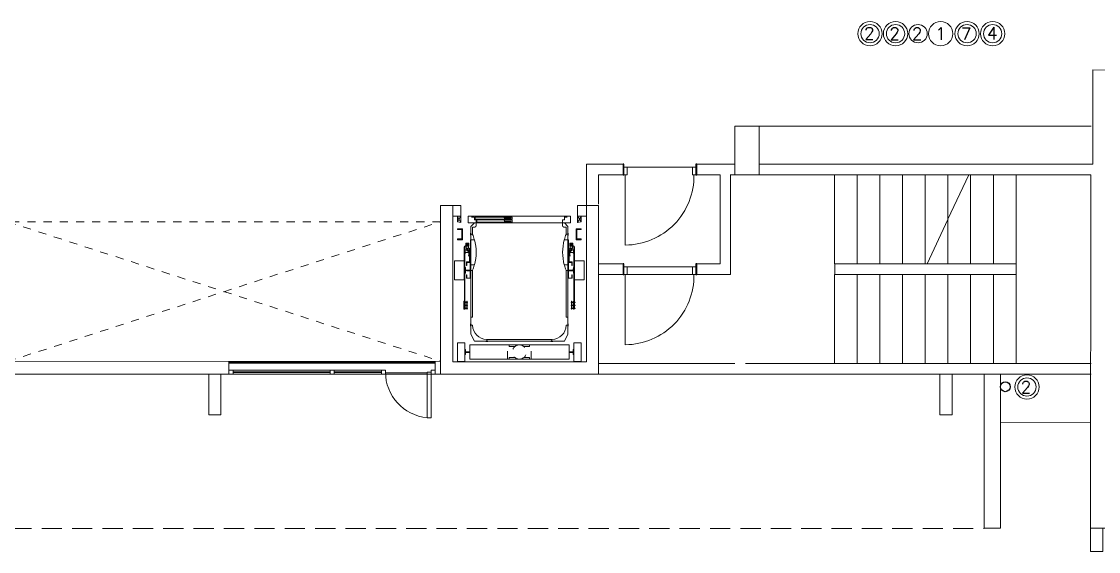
# Model space of a CAD drawing. Header units: millimetres. Extents: x 539 to 842, y -453 to -96.
# Drawn here: x 806.79 to 820.08, y -323.68 to -317.15 of the extents above; entities that cross this region are included whole.
import ezdxf
from ezdxf.enums import TextEntityAlignment as Align

# ---------------------------------------------------------------- set-up
doc = ezdxf.new("R2010")
doc.units = ezdxf.units.MM
doc.header["$LTSCALE"] = 0.1
for name, pattern in [('ACAD_ISO02W100', [15, 12, -3]), ('Basculante', [0.003969, 0.002381, -0.001587]), ('CENTER', [2.25, 1, -0.1, 0.05, -0.1, 1]), ('CONTINUA', [0]), ('DASHED', [0.7, 0.5, -0.2]), ('HIDDEN', [0.375, 0.25, -0.125]), ('HIDDEN2', [0.1875, 0.125, -0.0625])]:
    doc.linetypes.add(name, pattern=pattern)
doc.layers.get('0').update_dxf_attribs({"lineweight": 5})
for name, color, linetype, lineweight in [('00-Agua Caliente', 1, 'Continuous', 20), ('00-Agua Fria', 5, 'ACAD_ISO02W100', 20), ('00-Texto AC', 7, 'Continuous', 18), ('00-Texto AF', 7, 'Continuous', 18), ('A-DETL-GENF', 7, 'Continuous', 5), ('A-DOOR', 7, 'Continuous', 5), ('A-GLAZ-CURT', 7, 'Continuous', 5), ('A-GLAZ-CWMG', 7, 'Continuous', 5), ('S-COLS', 7, 'Continuous', 5)]:
    doc.layers.add(name, color=color, linetype=linetype, lineweight=lineweight)
for name, color, linetype in [('00-Pluvial', 40, 'Continuous'), ('00-Ventilacion', 3, 'Continuous'), ('Textos', 7, 'Continuous')]:
    doc.layers.add(name, color=color, linetype=linetype)
doc.layers.add('00-Primario', color=7, linetype='Continuous', true_color=0xff2400)
doc.styles.add('Romans', font='romans.shx')

# ---------------------------------------------------------------- blocks, each defined once
blk = doc.blocks.new('T8 - T1-2752867-1-TORRE-ARQ-PB')
at = {"layer": 'S-COLS', "color": 8}
for p, q in [((21.677, 57.629), (21.642, 57.484)), ((23.698, 57.137), (21.677, 57.629)), ((21.642, 57.484), (23.517, 57.027)), ((23.236, 55.242), (23.698, 57.137)), ((23.517, 57.027), (23.126, 55.424)), ((21.251, 55.881), (21.216, 55.735)), ((23.126, 55.424), (21.251, 55.881)), ((21.216, 55.735), (23.236, 55.242))]:
    blk.add_line(p, q, dxfattribs=at)
blk = doc.blocks.new('Puerta Vidrio Simple - Puerta Vidrio Simple-1925541-07 3er Piso')
at = {"layer": 'A-DOOR', "color": 8}
for p, q in [((0.231, 0), (0.281, 0)), ((0.231, -0.563), (0.231, 0)), ((0.231, 0), (0.281, 0)), ((0.231, -0.563), (0.231, 0)), ((0.281, 0), (0.281, -0.563)), ((0.281, -0.563), (0.231, -0.563)), ((0.281, -0.563), (0.231, -0.563))]:
    blk.add_line(p, q, dxfattribs=at)
blk.add_arc((0.281, 0), 0.563, 180, 264.884, dxfattribs=at)
blk = doc.blocks.new('Montante rectangular - 50x50-1925539-07 3er Piso')
at = {"layer": 'A-GLAZ-CWMG', "color": 8}
for p, q in [((0, 0.025), (-0.05, 0.025)), ((-0.05, 0.025), (-0.05, 0)), ((0, -0.025), (0, 0.025)), ((-0.05, -0.025), (0, -0.025))]:
    blk.add_line(p, q, dxfattribs=at)
blk = doc.blocks.new('Montante rectangular - 50x50-1913232-07 3er Piso')
at = {"layer": 'A-GLAZ-CWMG', "color": 8}
for p, q in [((-0.05, 0.025), (0, 0.025)), ((-0.05, -0.025), (-0.05, 0.025)), ((0, 0.025), (0, -0.025)), ((0, -0.025), (-0.05, -0.025))]:
    blk.add_line(p, q, dxfattribs=at)
blk = doc.blocks.new('Panel de sistema - Acristalado-1925529-07 3er Piso')
at = {"layer": 'A-GLAZ-CURT', "color": 8}
for p, q in [((0.599, 0.005), (-0.599, 0.005)), ((-0.599, 0.005), (-0.599, -0.005)), ((0.599, -0.005), (0.599, 0.005)), ((-0.599, -0.005), (0.599, -0.005))]:
    blk.add_line(p, q, dxfattribs=at)
blk = doc.blocks.new('Montante rectangular - 50x50-1925525-07 3er Piso')
at = {"layer": 'A-GLAZ-CWMG', "color": 8}
for p, q in [((-0.631, -2.018), (0.567, -2.018)), ((-0.631, -2.068), (0.567, -2.068))]:
    blk.add_line(p, q, dxfattribs=at)
blk = doc.blocks.new('Panel de sistema - Acristalado-1925535-07 3er Piso')
at = {"layer": 'A-GLAZ-CURT', "color": 8}
for p, q in [((0.2925, 0.005), (-0.2925, 0.005)), ((-0.2925, 0.005), (-0.2925, -0.005)), ((0.2925, -0.005), (0.2925, 0.005)), ((-0.2925, -0.005), (0.2925, -0.005))]:
    blk.add_line(p, q, dxfattribs=at)
blk = doc.blocks.new('Montante rectangular - 50x50-1925534-07 3er Piso')
at = {"layer": 'A-GLAZ-CWMG', "color": 8}
for p, q in [((0.617, -2.018), (1.202, -2.018)), ((0.617, -2.068), (1.202, -2.068))]:
    blk.add_line(p, q, dxfattribs=at)
blk = doc.blocks.new('Montante rectangular - 50x50-1925528-07 3er Piso')
at = {"layer": 'A-GLAZ-CWMG', "color": 8}
for p, q in [((-0.025, 0.025), (0.025, 0.025)), ((-0.025, -0.025), (-0.025, 0.025)), ((0.025, 0.025), (0.025, -0.025)), ((0.025, -0.025), (-0.025, -0.025))]:
    blk.add_line(p, q, dxfattribs=at)
blk = doc.blocks.new('JW_Interior_Door_Fire_810_Single_1_0 - Puerta contra Incendio-1467360-1-TORRE-ARQ-PB')
at = {"layer": 'A-DETL-GENF', "color": 8}
for p, q in [((0.4272, 0.9328), (0.4272, 0.065)), ((-0.403, 0.065), (-0.445, 0.065)), ((-0.445, 0.065), (-0.445, -0.027)), ((-0.403, -0.027), (-0.403, 0.065)), ((0.403, 0.065), (0.403, -0.027)), ((0.445, 0.065), (0.403, 0.065)), ((0.445, -0.027), (0.445, 0.065)), ((-0.445, -0.027), (-0.403, -0.027)), ((-0.403, -0.027), (0.403, -0.027)), ((0.403, -0.027), (0.445, -0.027))]:
    blk.add_line(p, q, dxfattribs=at)
blk.add_arc((0.4303, 0.0815), 0.8513, 90.20864, 181.11058, dxfattribs=at)
at = {"layer": 'A-DOOR', "color": 8, "lineweight": 25}
for p, q in [((-0.445, 0.065), (-0.455, 0.065)), ((-0.455, 0.065), (-0.455, -0.065)), ((0.455, 0.065), (0.445, 0.065)), ((0.455, -0.065), (0.455, 0.065)), ((-0.455, -0.065), (-0.445, -0.065)), ((-0.445, -0.065), (-0.445, -0.027)), ((0.445, -0.027), (0.445, -0.065)), ((0.445, -0.065), (0.455, -0.065))]:
    blk.add_line(p, q, dxfattribs=at)
blk = doc.blocks.new('g')
blk.add_lwpolyline([(0.6, 0.2), (0.1, 0.2, -0.198945), (0, 0.3, -0.198878), (-0.1, 0.4), (-0.1, 1.2, 0.414208), (-0.3, 1.5, 0.414219), (-0.5, 1.2, -0.000005), (-0.5, -1.3, 0.000002), (-0.5, -1.3, 0.999999), (-0.1, -1.3), (-0.1, -0.4, -0.198907), (0, -0.3, -0.198919), (0.1, -0.2), (0.6, -0.2)], format="xyb")
blk = doc.blocks.new('T1-1 P-2020')
at = {"color": 8, "lineweight": 5}
for p, q in [((4115.478, 1283.258), (4115.476, 1282.096)), ((4117.52, 1283.256), (4115.478, 1283.258)), ((4111.058, 1281.966), (4111.058, 1282.566)), ((4111.058, 1282.566), (4111.358, 1282.566)), ((4111.358, 1282.566), (4115.458, 1282.566)), ((4111.358, 1282.566), (4111.358, 1281.966)), ((4109.226, 1282.096), (4109.678, 1282.096)), ((4109.226, 1281.586), (4109.226, 1282.096)), ((4110.588, 1282.096), (4111.058, 1282.096)), ((4111.358, 1282.096), (4115.476, 1282.096)), ((4109.376, 1281.966), (4109.678, 1281.966)), ((4115.453, 1281.963), (4111.006, 1281.966)), ((4111.358, 1281.966), (4111.058, 1281.966)), ((4112.289, 1280.866), (4112.289, 1281.966)), ((4112.569, 1280.866), (4112.569, 1281.966)), ((4112.849, 1280.866), (4112.849, 1281.966)), ((4113.129, 1280.866), (4113.129, 1281.966)), ((4113.409, 1280.866), (4113.409, 1281.966)), ((4113.689, 1281.417), (4113.689, 1281.966)), ((4113.945, 1281.966), (4114.529, 1281.966)), ((4113.969, 1280.866), (4113.969, 1281.966)), ((4113.969, 1280.866), (4113.969, 1281.966)), ((4114.249, 1280.866), (4114.249, 1281.966)), ((4114.249, 1280.866), (4114.249, 1281.966)), ((4114.529, 1280.866), (4114.529, 1281.966)), ((4114.529, 1280.866), (4114.529, 1281.966)), ((4115.453, 1281.963), (4115.45, 1277.604)), ((4107.426, 1281.586), (4107.426, 1281.429)), ((4107.576, 1281.586), (4107.674, 1281.586)), ((4107.576, 1281.456), (4107.576, 1281.586)), ((4107.674, 1281.418), (4107.674, 1281.586)), ((4109.114, 1281.586), (4109.226, 1281.586)), ((4109.114, 1281.432), (4109.114, 1281.586)), ((4109.226, 1281.586), (4109.226, 1281.456)), ((4107.674, 1281.456), (4107.576, 1281.456)), ((4109.226, 1281.456), (4109.114, 1281.456)), ((4113.689, 1281.416), (4113.689, 1281.417)), ((4113.689, 1281.416), (4113.689, 1281.417)), ((4113.689, 1281.415), (4113.689, 1281.416)), ((4113.689, 1280.866), (4113.689, 1281.415)), ((4113.689, 1280.866), (4113.689, 1281.415)), ((4109.376, 1280.866), (4109.678, 1280.866)), ((4110.588, 1280.866), (4110.876, 1280.866)), ((4112.291, 1280.866), (4112.291, 1280.736)), ((4112.291, 1280.866), (4112.569, 1280.866)), ((4112.569, 1280.866), (4112.849, 1280.866)), ((4112.849, 1280.866), (4113.129, 1280.866)), ((4113.129, 1280.866), (4113.409, 1280.866)), ((4113.409, 1280.866), (4113.432, 1280.866)), ((4113.432, 1280.866), (4114.529, 1280.866)), ((4114.529, 1280.736), (4114.529, 1280.866)), ((4109.376, 1280.736), (4111.006, 1280.736)), ((4112.289, 1280.736), (4112.289, 1279.636)), ((4114.529, 1280.736), (4112.289, 1280.736)), ((4112.569, 1280.736), (4112.569, 1279.636)), ((4112.569, 1280.736), (4112.569, 1279.636)), ((4112.849, 1280.736), (4112.849, 1279.636)), ((4112.849, 1280.736), (4112.849, 1279.636)), ((4113.129, 1280.736), (4113.129, 1279.636)), ((4113.129, 1280.736), (4113.129, 1279.636)), ((4113.409, 1280.736), (4113.409, 1279.636)), ((4113.409, 1280.736), (4113.409, 1279.636)), ((4113.689, 1280.736), (4113.689, 1279.636)), ((4113.689, 1280.736), (4113.689, 1279.636)), ((4113.969, 1280.736), (4113.969, 1279.636)), ((4113.969, 1280.736), (4113.969, 1279.636)), ((4114.249, 1280.736), (4114.249, 1279.636)), ((4114.249, 1280.736), (4114.249, 1279.636)), ((4114.529, 1280.736), (4114.529, 1279.636)), ((4114.529, 1280.736), (4114.529, 1279.636)), ((4107.426, 1279.664), (4102.084, 1279.661)), ((4109.376, 1279.636), (4111.058, 1279.636)), ((4109.376, 1279.506), (4109.376, 1279.636)), ((4111.188, 1279.636), (4115.458, 1279.636)), ((4114.529, 1279.636), (4112.289, 1279.636)), ((4115.458, 1279.636), (4114.529, 1279.636)), ((4107.426, 1279.506), (4101.927, 1279.504)), ((4115.458, 1279.506), (4109.376, 1279.506)), ((4115.45, 1277.604), (4116.602, 1277.603))]:
    blk.add_line(p, q, dxfattribs=at)
at = {"color": 8}
for p, q in [((4109.678, 1281.966), (4109.678, 1282.096)), ((4110.588, 1281.966), (4110.588, 1282.096)), ((4110.588, 1281.966), (4110.876, 1281.966)), ((4110.876, 1281.966), (4110.876, 1280.866)), ((4111.006, 1281.969), (4111.006, 1280.736)), ((4107.807, 1281.444), (4107.84, 1281.444)), ((4107.843, 1281.41), (4107.843, 1281.442)), ((4107.844, 1281.409), (4107.862, 1281.409)), ((4107.865, 1281.338), (4107.865, 1281.406)), ((4108.932, 1281.338), (4108.932, 1281.406)), ((4108.953, 1281.409), (4108.934, 1281.409)), ((4108.954, 1281.41), (4108.954, 1281.442)), ((4108.989, 1281.444), (4108.957, 1281.444)), ((4107.634, 1281.298), (4107.696, 1281.298)), ((4107.634, 1281.289), (4107.634, 1281.298)), ((4107.687, 1281.289), (4107.634, 1281.289)), ((4107.687, 1281.173), (4107.687, 1281.289)), ((4107.696, 1281.298), (4107.696, 1281.164)), ((4109.163, 1281.298), (4109.101, 1281.298)), ((4109.101, 1281.298), (4109.101, 1281.164)), ((4109.109, 1281.173), (4109.109, 1281.289)), ((4109.109, 1281.289), (4109.163, 1281.289)), ((4109.163, 1281.289), (4109.163, 1281.298)), ((4107.634, 1281.164), (4107.634, 1281.173)), ((4107.634, 1281.173), (4107.687, 1281.173)), ((4107.696, 1281.164), (4107.634, 1281.164)), ((4109.101, 1281.164), (4109.163, 1281.164)), ((4109.163, 1281.173), (4109.109, 1281.173)), ((4109.163, 1281.164), (4109.163, 1281.173)), ((4107.724, 1280.75), (4107.724, 1280.823)), ((4107.724, 1280.823), (4107.729, 1280.823)), ((4107.732, 1280.821), (4107.734, 1280.792)), ((4109.065, 1280.821), (4109.062, 1280.792)), ((4109.072, 1280.823), (4109.068, 1280.823)), ((4109.072, 1280.75), (4109.072, 1280.823)), ((4109.678, 1280.736), (4109.678, 1280.866)), ((4110.588, 1280.736), (4110.588, 1280.866)), ((4107.724, 1280.75), (4107.729, 1280.75)), ((4107.734, 1280.781), (4107.732, 1280.752)), ((4107.751, 1280.79), (4107.737, 1280.79)), ((4107.751, 1280.783), (4107.737, 1280.783)), ((4107.751, 1280.79), (4107.754, 1280.79)), ((4107.751, 1280.79), (4107.754, 1280.79)), ((4107.751, 1280.783), (4107.754, 1280.782)), ((4107.751, 1280.783), (4107.754, 1280.782)), ((4107.784, 1280.79), (4107.754, 1280.79)), ((4107.784, 1280.782), (4107.754, 1280.782)), ((4107.785, 1280.79), (4107.784, 1280.79)), ((4107.785, 1280.783), (4107.784, 1280.782)), ((4107.785, 1280.79), (4107.785, 1280.783)), ((4109.012, 1280.79), (4109.012, 1280.783)), ((4109.012, 1280.79), (4109.013, 1280.79)), ((4109.012, 1280.783), (4109.013, 1280.782)), ((4109.013, 1280.79), (4109.043, 1280.79)), ((4109.013, 1280.782), (4109.043, 1280.782)), ((4109.045, 1280.79), (4109.043, 1280.79)), ((4109.045, 1280.79), (4109.043, 1280.79)), ((4109.045, 1280.783), (4109.043, 1280.782)), ((4109.045, 1280.783), (4109.043, 1280.782)), ((4109.045, 1280.79), (4109.06, 1280.79)), ((4109.045, 1280.783), (4109.06, 1280.783)), ((4109.062, 1280.781), (4109.065, 1280.752)), ((4109.072, 1280.75), (4109.068, 1280.75)), ((4107.727, 1279.809), (4107.727, 1279.746)), ((4107.73, 1279.809), (4107.727, 1279.809)), ((4107.73, 1279.746), (4107.727, 1279.746)), ((4107.735, 1279.783), (4107.733, 1279.806)), ((4107.735, 1279.772), (4107.733, 1279.749)), ((4107.751, 1279.781), (4107.738, 1279.781)), ((4107.751, 1279.774), (4107.738, 1279.774)), ((4107.751, 1279.781), (4107.754, 1279.782)), ((4107.751, 1279.774), (4107.754, 1279.774)), ((4107.784, 1279.782), (4107.754, 1279.782)), ((4107.784, 1279.774), (4107.754, 1279.774)), ((4107.785, 1279.781), (4107.784, 1279.782)), ((4107.785, 1279.774), (4107.784, 1279.774)), ((4107.785, 1279.781), (4107.785, 1279.774)), ((4109.012, 1279.781), (4109.013, 1279.782)), ((4109.012, 1279.781), (4109.012, 1279.774)), ((4109.012, 1279.774), (4109.013, 1279.774)), ((4109.013, 1279.782), (4109.043, 1279.782)), ((4109.013, 1279.774), (4109.043, 1279.774)), ((4109.045, 1279.781), (4109.043, 1279.782)), ((4109.045, 1279.774), (4109.043, 1279.774)), ((4109.045, 1279.781), (4109.059, 1279.781)), ((4109.045, 1279.774), (4109.059, 1279.774)), ((4109.061, 1279.783), (4109.064, 1279.806)), ((4109.061, 1279.772), (4109.064, 1279.749)), ((4109.067, 1279.809), (4109.069, 1279.809)), ((4109.067, 1279.746), (4109.069, 1279.746)), ((4109.069, 1279.809), (4109.069, 1279.746)), ((4104.814, 1279.506), (4104.814, 1279.662)), ((4107.359, 1279.655), (4104.814, 1279.655)), ((4104.814, 1279.64), (4107.359, 1279.64)), ((4107.359, 1279.664), (4107.359, 1279.506)), ((4107.259, 1279.52), (4106.747, 1279.52)), ((4114.137, 1277.605), (4114.137, 1279.506)), ((4114.337, 1279.506), (4114.337, 1277.605)), ((4114.337, 1278.907), (4115.451, 1278.906)), ((4114.337, 1277.605), (4114.137, 1277.605))]:
    blk.add_line(p, q, dxfattribs=at)
at = {"color": 8, "linetype": 'Basculante', "lineweight": 5}
for p, q in [((4112.289, 1280.866), (4112.289, 1281.966)), ((4112.569, 1280.866), (4112.569, 1281.966)), ((4112.849, 1280.866), (4112.849, 1281.966)), ((4113.129, 1280.866), (4113.129, 1281.966)), ((4113.409, 1280.866), (4113.409, 1281.966)), ((4113.689, 1281.417), (4113.689, 1281.966)), ((4113.689, 1281.415), (4113.689, 1281.416))]:
    blk.add_line(p, q, dxfattribs=at)
at = {"color": 8, "linetype": 'Continuous', "lineweight": 5}
for p, q in [((4113.945, 1281.966), (4113.689, 1281.417)), ((4113.688, 1281.415), (4113.432, 1280.866)), ((4113.687, 1281.417), (4113.69, 1281.415)), ((4113.689, 1281.417), (4113.687, 1281.417)), ((4113.69, 1281.415), (4113.688, 1281.415))]:
    blk.add_line(p, q, dxfattribs=at)
at = {"color": 8, "linetype": 'HIDDEN'}
for p, q in [((4107.634, 1281.386), (4107.678, 1281.458)), ((4107.634, 1281.449), (4107.678, 1281.378)), ((4109.163, 1281.386), (4109.118, 1281.458)), ((4109.163, 1281.449), (4109.118, 1281.378))]:
    blk.add_line(p, q, dxfattribs=at)
at = {"color": 8, "linetype": 'Continuous'}
for p, q in [((4108.443, 1281.453), (4107.767, 1281.453)), ((4107.767, 1281.453), (4107.767, 1281.373)), ((4107.767, 1281.373), (4108.443, 1281.373)), ((4107.798, 1281.325), (4107.843, 1281.373)), ((4107.843, 1281.373), (4108.443, 1281.373)), ((4107.852, 1281.444), (4108.309, 1281.444)), ((4107.852, 1281.418), (4107.852, 1281.444)), ((4108.309, 1281.418), (4107.852, 1281.418)), ((4107.872, 1281.382), (4107.872, 1281.409)), ((4107.872, 1281.409), (4108.101, 1281.409)), ((4108.101, 1281.382), (4107.872, 1281.382)), ((4108.309, 1281.409), (4108.101, 1281.409)), ((4108.101, 1281.382), (4108.309, 1281.382)), ((4108.211, 1281.431), (4108.22, 1281.437)), ((4108.298, 1281.431), (4108.211, 1281.431)), ((4108.211, 1281.431), (4108.221, 1281.424)), ((4108.211, 1281.394), (4108.22, 1281.4)), ((4108.298, 1281.394), (4108.211, 1281.394)), ((4108.211, 1281.394), (4108.221, 1281.388)), ((4108.309, 1281.444), (4108.309, 1281.418)), ((4108.309, 1281.382), (4108.309, 1281.409)), ((4108.354, 1281.453), (4109.029, 1281.453)), ((4109.029, 1281.373), (4108.354, 1281.373)), ((4108.954, 1281.373), (4108.354, 1281.373)), ((4108.998, 1281.326), (4108.954, 1281.373)), ((4109.029, 1281.453), (4109.029, 1281.373)), ((4107.798, 1280), (4107.798, 1281.325)), ((4107.847, 1281.32), (4107.823, 1281.32)), ((4108.949, 1281.32), (4108.973, 1281.32)), ((4108.998, 1280), (4108.998, 1281.326)), ((4107.719, 1281.078), (4107.719, 1280.707)), ((4107.724, 1281.078), (4107.724, 1280.707)), ((4107.73, 1281.089), (4107.776, 1281.089)), ((4107.73, 1281.084), (4107.776, 1281.084)), ((4107.736, 1281.117), (4107.736, 1281.092)), ((4107.736, 1281.105), (4107.737, 1281.105)), ((4107.737, 1281.117), (4107.737, 1281.092)), ((4107.737, 1281.092), (4107.739, 1281.091)), ((4107.739, 1281.12), (4107.773, 1281.12)), ((4107.739, 1281.119), (4107.773, 1281.119)), ((4107.739, 1281.091), (4107.773, 1281.091)), ((4107.739, 1281.091), (4107.773, 1281.091)), ((4107.74, 1281.084), (4107.74, 1281.054)), ((4107.746, 1281.108), (4107.75, 1281.108)), ((4107.746, 1281.108), (4107.746, 1281.101)), ((4107.746, 1281.101), (4107.75, 1281.101)), ((4107.75, 1281.111), (4107.75, 1281.108)), ((4107.75, 1281.111), (4107.762, 1281.111)), ((4107.75, 1281.101), (4107.75, 1281.099)), ((4107.75, 1281.099), (4107.762, 1281.099)), ((4107.762, 1281.111), (4107.762, 1281.108)), ((4107.762, 1281.108), (4107.766, 1281.108)), ((4107.762, 1281.101), (4107.762, 1281.099)), ((4107.762, 1281.101), (4107.766, 1281.101)), ((4107.766, 1281.108), (4107.766, 1281.101)), ((4107.772, 1281.084), (4107.772, 1281.054)), ((4107.775, 1281.092), (4107.773, 1281.091)), ((4107.775, 1281.117), (4107.775, 1281.092)), ((4107.775, 1281.105), (4107.776, 1281.105)), ((4107.776, 1281.117), (4107.776, 1281.092)), ((4107.776, 1281.089), (4107.776, 1281.084)), ((4109.021, 1281.117), (4109.021, 1281.092)), ((4109.022, 1281.105), (4109.021, 1281.105)), ((4109.067, 1281.089), (4109.021, 1281.089)), ((4109.021, 1281.089), (4109.021, 1281.084)), ((4109.067, 1281.084), (4109.021, 1281.084)), ((4109.022, 1281.117), (4109.022, 1281.092)), ((4109.022, 1281.092), (4109.023, 1281.091)), ((4109.058, 1281.12), (4109.023, 1281.12)), ((4109.058, 1281.119), (4109.023, 1281.119)), ((4109.058, 1281.091), (4109.023, 1281.091)), ((4109.058, 1281.091), (4109.023, 1281.091)), ((4109.025, 1281.084), (4109.025, 1281.054)), ((4109.03, 1281.108), (4109.03, 1281.101)), ((4109.034, 1281.108), (4109.03, 1281.108)), ((4109.034, 1281.101), (4109.03, 1281.101)), ((4109.034, 1281.111), (4109.034, 1281.108)), ((4109.047, 1281.111), (4109.034, 1281.111)), ((4109.034, 1281.101), (4109.034, 1281.099)), ((4109.047, 1281.099), (4109.034, 1281.099)), ((4109.047, 1281.111), (4109.047, 1281.108)), ((4109.051, 1281.108), (4109.047, 1281.108)), ((4109.047, 1281.101), (4109.047, 1281.099)), ((4109.051, 1281.101), (4109.047, 1281.101)), ((4109.051, 1281.108), (4109.051, 1281.101)), ((4109.056, 1281.084), (4109.056, 1281.054)), ((4109.059, 1281.092), (4109.058, 1281.091)), ((4109.059, 1281.117), (4109.059, 1281.092)), ((4109.06, 1281.105), (4109.059, 1281.105)), ((4109.06, 1281.117), (4109.06, 1281.092)), ((4109.072, 1281.078), (4109.072, 1280.707)), ((4109.078, 1281.078), (4109.078, 1280.707)), ((4107.731, 1281.037), (4107.731, 1280.998)), ((4107.731, 1280.998), (4107.733, 1280.998)), ((4107.733, 1281.006), (4107.733, 1280.998)), ((4107.734, 1281.039), (4107.75, 1281.039)), ((4107.734, 1281.008), (4107.773, 1281.008)), ((4107.734, 1281.007), (4107.773, 1281.007)), ((4107.74, 1281.054), (4107.75, 1281.054)), ((4107.75, 1281.061), (4107.75, 1281.027)), ((4107.762, 1281.061), (4107.75, 1281.061)), ((4107.75, 1281.027), (4107.762, 1281.027)), ((4107.762, 1281.027), (4107.762, 1281.061)), ((4107.762, 1281.054), (4107.772, 1281.054)), ((4107.762, 1281.039), (4107.773, 1281.039)), ((4107.765, 1281.007), (4107.765, 1281.005)), ((4107.765, 1281.005), (4107.772, 1281.005)), ((4107.766, 1280.965), (4107.773, 1280.965)), ((4107.766, 1280.965), (4107.766, 1280.964)), ((4107.766, 1280.964), (4107.773, 1280.964)), ((4107.772, 1281.007), (4107.772, 1281.004)), ((4107.772, 1281.004), (4107.774, 1281.004)), ((4107.774, 1281.006), (4107.774, 1280.966)), ((4107.776, 1281.037), (4107.776, 1280.966)), ((4107.776, 1281.037), (4107.784, 1281.037)), ((4107.776, 1280.992), (4107.784, 1280.992)), ((4107.784, 1280.896), (4107.784, 1281.06)), ((4107.784, 1281.06), (4107.79, 1281.06)), ((4107.79, 1281.06), (4107.79, 1280.895)), ((4107.79, 1281.024), (4107.792, 1281.024)), ((4107.79, 1281.005), (4107.792, 1281.005)), ((4107.792, 1281.005), (4107.792, 1281.024)), ((4107.793, 1281.024), (4107.801, 1281.024)), ((4107.793, 1281.02), (4107.8, 1281.02)), ((4107.793, 1281.009), (4107.801, 1281.009)), ((4107.793, 1281.005), (4107.801, 1281.005)), ((4107.801, 1281.007), (4107.801, 1281.022)), ((4108.995, 1281.007), (4108.995, 1281.022)), ((4109.004, 1281.024), (4108.996, 1281.024)), ((4109.003, 1281.02), (4108.996, 1281.02)), ((4109.004, 1281.009), (4108.996, 1281.009)), ((4109.004, 1281.005), (4108.996, 1281.005)), ((4109.006, 1281.024), (4109.004, 1281.024)), ((4109.004, 1281.005), (4109.004, 1281.024)), ((4109.006, 1281.005), (4109.004, 1281.005)), ((4109.012, 1281.06), (4109.006, 1281.06)), ((4109.006, 1281.06), (4109.006, 1280.895)), ((4109.012, 1280.896), (4109.012, 1281.06)), ((4109.021, 1281.037), (4109.012, 1281.037)), ((4109.021, 1280.992), (4109.012, 1280.992)), ((4109.021, 1281.037), (4109.021, 1280.966)), ((4109.022, 1281.006), (4109.022, 1280.966)), ((4109.024, 1281.004), (4109.022, 1281.004)), ((4109.035, 1281.039), (4109.023, 1281.039)), ((4109.063, 1281.008), (4109.023, 1281.008)), ((4109.063, 1281.007), (4109.023, 1281.007)), ((4109.03, 1280.965), (4109.023, 1280.965)), ((4109.03, 1280.964), (4109.023, 1280.964)), ((4109.024, 1281.007), (4109.024, 1281.004)), ((4109.031, 1281.005), (4109.024, 1281.005)), ((4109.035, 1281.054), (4109.025, 1281.054)), ((4109.03, 1280.965), (4109.03, 1280.964)), ((4109.031, 1281.007), (4109.031, 1281.005)), ((4109.035, 1281.027), (4109.035, 1281.061)), ((4109.035, 1281.061), (4109.046, 1281.061)), ((4109.046, 1281.027), (4109.035, 1281.027)), ((4109.046, 1281.061), (4109.046, 1281.027)), ((4109.056, 1281.054), (4109.046, 1281.054)), ((4109.063, 1281.039), (4109.046, 1281.039)), ((4109.064, 1281.006), (4109.064, 1280.998)), ((4109.065, 1280.998), (4109.064, 1280.998)), ((4109.065, 1281.037), (4109.065, 1280.998)), ((4107.598, 1280.671), (4107.598, 1280.902)), ((4107.598, 1280.902), (4107.719, 1280.902)), ((4107.719, 1280.902), (4107.719, 1280.671)), ((4107.746, 1280.89), (4107.779, 1280.89)), ((4107.746, 1280.884), (4107.746, 1280.89)), ((4107.779, 1280.884), (4107.746, 1280.884)), ((4109.017, 1280.884), (4109.051, 1280.884)), ((4109.051, 1280.89), (4109.018, 1280.89)), ((4109.051, 1280.884), (4109.051, 1280.89)), ((4109.198, 1280.902), (4109.078, 1280.902)), ((4109.078, 1280.902), (4109.078, 1280.671)), ((4109.198, 1280.671), (4109.198, 1280.902)), ((4107.719, 1280.671), (4107.598, 1280.671)), ((4107.719, 1280.707), (4107.724, 1280.707)), ((4107.798, 1280.786), (4107.821, 1280.786)), ((4107.821, 1280.786), (4107.821, 1280.209)), ((4108.998, 1280.786), (4108.976, 1280.786)), ((4108.976, 1280.786), (4108.976, 1280.209)), ((4109.078, 1280.707), (4109.072, 1280.707)), ((4109.078, 1280.671), (4109.198, 1280.671)), ((4107.821, 1280.209), (4107.798, 1280.209)), ((4108.976, 1280.209), (4108.998, 1280.209)), ((4107.843, 1279.911), (4107.798, 1280)), ((4108.954, 1279.911), (4108.998, 1280)), ((4107.634, 1279.662), (4107.634, 1279.893)), ((4107.634, 1279.893), (4107.727, 1279.893)), ((4107.727, 1279.893), (4107.727, 1279.662)), ((4108.443, 1279.911), (4107.843, 1279.911)), ((4107.998, 1279.911), (4107.998, 1279.933)), ((4107.998, 1279.933), (4108.443, 1279.933)), ((4108.798, 1279.933), (4108.354, 1279.933)), ((4108.354, 1279.911), (4108.954, 1279.911)), ((4108.798, 1279.911), (4108.798, 1279.933)), ((4109.163, 1279.893), (4109.069, 1279.893)), ((4109.069, 1279.893), (4109.069, 1279.662)), ((4109.163, 1279.662), (4109.163, 1279.893)), ((4107.785, 1279.69), (4107.785, 1279.866)), ((4107.785, 1279.866), (4108.443, 1279.865)), ((4109.012, 1279.866), (4108.354, 1279.865)), ((4109.012, 1279.69), (4109.012, 1279.866)), ((4107.727, 1279.662), (4107.634, 1279.662)), ((4108.443, 1279.69), (4107.785, 1279.69)), ((4108.354, 1279.69), (4109.012, 1279.69)), ((4109.069, 1279.662), (4109.163, 1279.662))]:
    blk.add_line(p, q, dxfattribs=at)
at = {"color": 8, "linetype": 'CENTER'}
for p, q in [((4107.739, 1281.105), (4107.773, 1281.105)), ((4109.058, 1281.105), (4109.023, 1281.105)), ((4107.763, 1281.014), (4107.805, 1281.014)), ((4109.033, 1281.014), (4108.992, 1281.014))]:
    blk.add_line(p, q, dxfattribs=at)
at = {"color": 8, "linetype": 'DASHED'}
for p, q in [((4107.765, 1281.024), (4107.772, 1281.024)), ((4107.765, 1281.024), (4107.765, 1281.008)), ((4107.765, 1281.02), (4107.772, 1281.02)), ((4107.765, 1281.009), (4107.772, 1281.009)), ((4107.772, 1281.025), (4107.772, 1281.008)), ((4107.772, 1281.025), (4107.776, 1281.025)), ((4107.774, 1281.006), (4107.774, 1281.006)), ((4109.024, 1281.025), (4109.021, 1281.025)), ((4109.022, 1281.006), (4109.022, 1281.006)), ((4109.024, 1281.025), (4109.024, 1281.008)), ((4109.031, 1281.024), (4109.024, 1281.024)), ((4109.031, 1281.02), (4109.024, 1281.02)), ((4109.031, 1281.009), (4109.024, 1281.009)), ((4109.031, 1281.024), (4109.031, 1281.008))]:
    blk.add_line(p, q, dxfattribs=at)
at = {"color": 8, "linetype": 'HIDDEN2', "ltscale": 0.5}
for p, q in [((4108.253, 1279.69), (4108.253, 1279.865)), ((4108.253, 1279.865), (4108.272, 1279.865)), ((4108.272, 1279.865), (4108.272, 1279.846)), ((4108.272, 1279.846), (4108.345, 1279.846)), ((4108.525, 1279.846), (4108.452, 1279.846)), ((4108.544, 1279.865), (4108.525, 1279.865)), ((4108.525, 1279.865), (4108.525, 1279.846)), ((4108.544, 1279.69), (4108.544, 1279.865)), ((4108.272, 1279.69), (4108.253, 1279.69)), ((4108.345, 1279.71), (4108.272, 1279.71)), ((4108.272, 1279.71), (4108.272, 1279.69)), ((4108.452, 1279.71), (4108.525, 1279.71)), ((4108.525, 1279.71), (4108.525, 1279.69)), ((4108.525, 1279.69), (4108.544, 1279.69))]:
    blk.add_line(p, q, dxfattribs=at)
at = {"color": 8, "linetype": 'HIDDEN', "lineweight": 5, "ltscale": 10}
blk.add_line((4102.127, 1277.6), (4114.137, 1277.6), dxfattribs=at)
at = {"color": 8}
for points in [[(4109.376, 1281.603), (4109.376, 1281.966)], [(4107.72, 1280.404), (4107.715, 1280.404), (4107.715, 1280.306), (4107.72, 1280.306), (4107.72, 1280.893), (4107.724, 1280.893), (4107.724, 1280.306), (4107.729, 1280.306), (4107.729, 1280.404), (4107.724, 1280.404)], [(4109.077, 1280.404), (4109.081, 1280.404), (4109.081, 1280.306), (4109.077, 1280.306), (4109.077, 1280.893), (4109.072, 1280.893), (4109.072, 1280.306), (4109.068, 1280.306), (4109.068, 1280.404), (4109.072, 1280.404)], [(4107.715, 1280.391), (4107.711, 1280.391), (4107.711, 1280.395), (4107.715, 1280.395)], [(4107.715, 1280.351), (4107.711, 1280.351), (4107.711, 1280.355), (4107.715, 1280.355)], [(4107.715, 1280.32), (4107.711, 1280.32), (4107.711, 1280.315), (4107.715, 1280.315)], [(4107.72, 1280.395), (4107.724, 1280.395)], [(4107.724, 1280.391), (4107.72, 1280.391)], [(4107.72, 1280.355), (4107.724, 1280.355)], [(4107.724, 1280.351), (4107.72, 1280.351)], [(4107.724, 1280.32), (4107.72, 1280.32)], [(4107.72, 1280.315), (4107.724, 1280.315)], [(4107.729, 1280.395), (4107.751, 1280.395)], [(4107.751, 1280.391), (4107.729, 1280.391)], [(4107.729, 1280.355), (4107.751, 1280.355)], [(4107.751, 1280.351), (4107.729, 1280.351)], [(4107.751, 1280.32), (4107.729, 1280.32)], [(4107.729, 1280.315), (4107.751, 1280.315)], [(4107.755, 1280.395), (4107.76, 1280.395), (4107.76, 1280.391)], [(4107.76, 1280.391), (4107.755, 1280.391)], [(4107.755, 1280.355), (4107.76, 1280.355), (4107.76, 1280.351)], [(4107.76, 1280.351), (4107.755, 1280.351)], [(4107.755, 1280.315), (4107.76, 1280.315), (4107.76, 1280.32)], [(4107.76, 1280.32), (4107.755, 1280.32)], [(4109.041, 1280.395), (4109.037, 1280.395), (4109.037, 1280.391)], [(4109.037, 1280.391), (4109.041, 1280.391)], [(4109.041, 1280.355), (4109.037, 1280.355), (4109.037, 1280.351)], [(4109.037, 1280.351), (4109.041, 1280.351)], [(4109.041, 1280.315), (4109.037, 1280.315), (4109.037, 1280.32)], [(4109.037, 1280.32), (4109.041, 1280.32)], [(4109.068, 1280.395), (4109.046, 1280.395)], [(4109.046, 1280.391), (4109.068, 1280.391)], [(4109.068, 1280.355), (4109.046, 1280.355)], [(4109.046, 1280.351), (4109.068, 1280.351)], [(4109.046, 1280.32), (4109.068, 1280.32)], [(4109.068, 1280.315), (4109.046, 1280.315)], [(4109.077, 1280.395), (4109.072, 1280.395)], [(4109.072, 1280.391), (4109.077, 1280.391)], [(4109.077, 1280.355), (4109.072, 1280.355)], [(4109.072, 1280.351), (4109.077, 1280.351)], [(4109.072, 1280.32), (4109.077, 1280.32)], [(4109.077, 1280.315), (4109.072, 1280.315)], [(4109.081, 1280.391), (4109.086, 1280.391), (4109.086, 1280.395), (4109.081, 1280.395)], [(4109.081, 1280.351), (4109.086, 1280.351), (4109.086, 1280.355), (4109.081, 1280.355)], [(4109.081, 1280.32), (4109.086, 1280.32), (4109.086, 1280.315), (4109.081, 1280.315)], [(4104.565, 1279.506), (4104.565, 1279.002), (4104.715, 1279.002), (4104.715, 1279.505)], [(4113.589, 1279.507), (4113.589, 1279.003), (4113.739, 1279.003), (4113.739, 1279.506)]]:
    blk.add_lwpolyline(points, dxfattribs=at)
at = {"color": 8, "linetype": 'DASHED'}
for points in [[(4107.426, 1281.386), (4102.083, 1281.384)], [(4102.083, 1281.384), (4107.426, 1279.664)], [(4102.084, 1279.662), (4107.426, 1281.386)]]:
    blk.add_lwpolyline(points, dxfattribs=at)
at = {"color": 8}
for points in [[(4107.678, 1281.458), (4107.678, 1281.378), (4107.634, 1281.386), (4107.634, 1281.449)], [(4109.118, 1281.458), (4109.118, 1281.378), (4109.163, 1281.386), (4109.163, 1281.449)], [(4107.755, 1280.404), (4107.751, 1280.404), (4107.751, 1280.306), (4107.755, 1280.306)], [(4109.041, 1280.404), (4109.046, 1280.404), (4109.046, 1280.306), (4109.041, 1280.306)]]:
    blk.add_lwpolyline(points, close=True, dxfattribs=at)
for points in [[(4107.794, 1281.164), (4107.84, 1281.164, 0.498137), (4107.842, 1281.168, 0.014075), (4107.833, 1281.199, 0.014078), (4107.821, 1281.229, 0.303961), (4107.818, 1281.231), (4107.801, 1281.231, 0.414205), (4107.798, 1281.228), (4107.798, 1281.22)], [(4107.823, 1281.32, 0.382405), (4107.821, 1281.317), (4107.821, 1281.233, -0.382405), (4107.818, 1281.231), (4107.801, 1281.231, -0.414213), (4107.798, 1281.234), (4107.798, 1281.242)], [(4107.801, 1281.231, 0.414213), (4107.798, 1281.228), (4107.798, 1281.22)], [(4109.003, 1281.164), (4108.957, 1281.164, -0.498137), (4108.954, 1281.168, -0.014075), (4108.964, 1281.199, -0.014078), (4108.976, 1281.229, -0.303961), (4108.978, 1281.231), (4108.996, 1281.231, -0.414205), (4108.998, 1281.228), (4108.998, 1281.22)], [(4108.973, 1281.32, -0.382405), (4108.976, 1281.317), (4108.976, 1281.233, 0.382405), (4108.979, 1281.231), (4108.996, 1281.231, 0.414213), (4108.998, 1281.234), (4108.998, 1281.242)], [(4108.996, 1281.231, -0.414213), (4108.998, 1281.228), (4108.998, 1281.22)], [(4107.816, 1281.164), (4107.797, 1281.164, 0.415832), (4107.794, 1281.162), (4107.794, 1280.856, 0.414217), (4107.797, 1280.853), (4107.816, 1280.853)], [(4107.818, 1280.853), (4107.841, 1280.853, 0.337311), (4107.844, 1280.855, 0.067471), (4107.865, 1281.009, 0.067485), (4107.844, 1281.162, 0.337302), (4107.841, 1281.164), (4107.818, 1281.164)], [(4108.979, 1280.853), (4108.955, 1280.853, -0.337311), (4108.953, 1280.855, -0.067471), (4108.932, 1281.009, -0.067485), (4108.953, 1281.162, -0.337302), (4108.955, 1281.164), (4108.979, 1281.164)], [(4108.981, 1281.164), (4109, 1281.164, -0.415832), (4109.003, 1281.162), (4109.003, 1280.856, -0.414217), (4109, 1280.853), (4108.981, 1280.853)], [(4107.749, 1280.729), (4107.747, 1280.729), (4107.747, 1280.694, 0.414213), (4107.752, 1280.689), (4107.788, 1280.689, 0.414214), (4107.793, 1280.694), (4107.793, 1280.879, 0.414214), (4107.788, 1280.884), (4107.752, 1280.884, 0.414214), (4107.747, 1280.879), (4107.747, 1280.844), (4107.749, 1280.844), (4107.749, 1280.879, -0.41421), (4107.752, 1280.882), (4107.788, 1280.882, -0.414217), (4107.79, 1280.879), (4107.79, 1280.694, -0.414213), (4107.788, 1280.691), (4107.752, 1280.691, -0.414218), (4107.749, 1280.694), (4107.749, 1280.729)], [(4107.794, 1280.853), (4107.84, 1280.853, -0.498137), (4107.842, 1280.85, -0.014075), (4107.833, 1280.819, -0.014078), (4107.821, 1280.788, -0.303961), (4107.818, 1280.786), (4107.801, 1280.786, -0.414205), (4107.798, 1280.789), (4107.798, 1280.797)], [(4109.003, 1280.853), (4108.957, 1280.853, 0.498137), (4108.954, 1280.85, 0.014075), (4108.964, 1280.819, 0.014078), (4108.976, 1280.788, 0.303961), (4108.978, 1280.786), (4108.996, 1280.786, 0.414205), (4108.998, 1280.789), (4108.998, 1280.797)], [(4109.047, 1280.729), (4109.05, 1280.729), (4109.05, 1280.694, -0.414213), (4109.045, 1280.689), (4109.009, 1280.689, -0.414214), (4109.004, 1280.694), (4109.004, 1280.879, -0.414214), (4109.009, 1280.884), (4109.045, 1280.884, -0.414214), (4109.05, 1280.879), (4109.05, 1280.844), (4109.047, 1280.844), (4109.047, 1280.879, 0.41421), (4109.045, 1280.882), (4109.009, 1280.882, 0.414217), (4109.006, 1280.879), (4109.006, 1280.694, 0.414213), (4109.009, 1280.691), (4109.045, 1280.691, 0.414218), (4109.047, 1280.694), (4109.047, 1280.729)], [(4107.801, 1280.786, 0.414205), (4107.798, 1280.784), (4107.798, 1280.776)], [(4108.996, 1280.786, -0.414205), (4108.998, 1280.784), (4108.998, 1280.776)], [(4107.801, 1280.111), (4107.801, 1280.111, -0.414213), (4107.798, 1280.114), (4107.798, 1280.122)], [(4107.988, 1279.911), (4107.996, 1279.911, 0.414214), (4107.998, 1279.914), (4107.998, 1279.931, 0.417709), (4107.996, 1279.933, -0.405583), (4107.821, 1280.108, 0.40989), (4107.818, 1280.111), (4107.801, 1280.111, 0.414213), (4107.798, 1280.108), (4107.798, 1280.1)], [(4108.809, 1279.911), (4108.801, 1279.911, -0.414214), (4108.798, 1279.914), (4108.798, 1279.931, -0.417709), (4108.801, 1279.933, 0.405583), (4108.976, 1280.108, -0.40989), (4108.979, 1280.111), (4108.996, 1280.111, -0.414213), (4108.998, 1280.108), (4108.998, 1280.1)], [(4108.996, 1280.111), (4108.996, 1280.111, 0.414213), (4108.998, 1280.114), (4108.998, 1280.122)], [(4108.009, 1279.911), (4108.001, 1279.911, -0.414214), (4107.998, 1279.914)], [(4108.788, 1279.911), (4108.796, 1279.911, 0.414214), (4108.798, 1279.914)]]:
    blk.add_lwpolyline(points, format="xyb", dxfattribs=at)
for centre, radius, start, end in [((4107.84, 1281.442), 0.00267, 360, 90), ((4107.844, 1281.41), 0.00133, 180, 270), ((4107.847, 1281.338), 0.0178, 270, 0), ((4107.847, 1281.338), 0.0178, 270, 0), ((4107.862, 1281.406), 0.00267, 360, 90), ((4108.934, 1281.406), 0.00267, 90, 180), ((4108.949, 1281.338), 0.0178, 180, 270), ((4108.949, 1281.338), 0.0178, 180, 270), ((4108.953, 1281.41), 0.00133, 270, 0), ((4108.957, 1281.442), 0.00267, 90, 180), ((4107.729, 1280.82), 0.00282, 4.9483, 89.9945), ((4109.068, 1280.82), 0.00282, 90.0055, 175.0517), ((4107.729, 1280.753), 0.00282, 270.0055, 355.0517), ((4107.737, 1280.792), 0.00267, 185.4586, 270.0006), ((4107.737, 1280.78), 0.00267, 89.9994, 174.5414), ((4109.06, 1280.792), 0.00267, 269.9994, 354.5414), ((4109.06, 1280.78), 0.00267, 5.4586, 90.0006), ((4109.068, 1280.753), 0.00282, 184.9483, 269.9945), ((4107.73, 1279.806), 0.00282, 4.9483, 89.9945), ((4107.73, 1279.749), 0.00282, 270.0055, 355.0517), ((4107.738, 1279.784), 0.00282, 184.9482, 269.9945), ((4107.738, 1279.771), 0.00282, 90.0055, 175.0518), ((4109.059, 1279.784), 0.00282, 270.0055, 355.0518), ((4109.059, 1279.771), 0.00282, 4.9482, 89.9945), ((4109.067, 1279.806), 0.00282, 90.0055, 175.0517), ((4109.067, 1279.749), 0.00282, 184.9483, 269.9945)]:
    blk.add_arc(centre, radius, start, end, dxfattribs=at)
at = {"color": 8, "linetype": 'Continuous'}
for centre, radius, start, end in [((4107.73, 1281.078), 0.0113, 90, 180), ((4107.73, 1281.078), 0.00564, 90, 180), ((4107.739, 1281.117), 0.0024, 90, 180), ((4107.739, 1281.092), 0.0024, 180, 270), ((4107.739, 1281.117), 0.00133, 90, 180), ((4107.739, 1281.092), 0.00133, 180, 270), ((4107.773, 1281.117), 0.0024, 360, 90), ((4107.773, 1281.117), 0.00133, 360, 90), ((4107.773, 1281.092), 0.00133, 270, 360), ((4107.773, 1281.092), 0.0024, 270, 360), ((4109.023, 1281.117), 0.0024, 90, 180), ((4109.023, 1281.092), 0.0024, 180, 270), ((4109.023, 1281.117), 0.00133, 90, 180), ((4109.023, 1281.092), 0.00133, 180, 270), ((4109.058, 1281.117), 0.0024, 0, 90), ((4109.058, 1281.117), 0.00133, 0, 90), ((4109.058, 1281.092), 0.0024, 270, 0), ((4109.058, 1281.092), 0.00133, 270, 0), ((4109.067, 1281.078), 0.0113, 0, 90), ((4109.067, 1281.078), 0.00564, 0, 90), ((4107.734, 1281.037), 0.00267, 90, 180), ((4107.734, 1281.006), 0.00267, 90, 180), ((4107.734, 1281.006), 0.00133, 90, 180), ((4107.773, 1281.037), 0.00267, 360, 90), ((4107.773, 1281.006), 0.00267, 360, 90), ((4107.773, 1281.006), 0.00133, 360, 90), ((4107.773, 1280.966), 0.00133, 270, 360), ((4107.773, 1280.966), 0.00267, 270, 360), ((4107.797, 1281.022), 0.00444, 154.6142, 214.8398), ((4107.814, 1281.014), 0.0219, 164.422, 192.6632), ((4107.797, 1281.007), 0.00444, 151.8617, 211.8973), ((4107.797, 1281.022), 0.00444, 325.1602, 25.3857), ((4107.779, 1281.014), 0.0219, 347.3368, 15.5781), ((4107.797, 1281.007), 0.00444, 328.1027, 28.1383), ((4109, 1281.022), 0.00444, 154.6143, 214.8398), ((4109.017, 1281.014), 0.0219, 164.4219, 192.6632), ((4109, 1281.007), 0.00444, 151.8617, 211.8973), ((4109, 1281.022), 0.00444, 325.1602, 25.3858), ((4108.982, 1281.014), 0.0219, 347.3368, 15.578), ((4109, 1281.007), 0.00444, 328.1027, 28.1383), ((4109.023, 1281.037), 0.00267, 90, 180), ((4109.023, 1281.006), 0.00267, 90, 180), ((4109.023, 1280.966), 0.00267, 180, 270), ((4109.023, 1281.006), 0.00133, 90, 180), ((4109.023, 1280.966), 0.00133, 180, 270), ((4109.063, 1281.037), 0.00267, 0, 90), ((4109.063, 1281.006), 0.00267, 0, 90), ((4109.063, 1281.006), 0.00133, 0, 90), ((4107.779, 1280.896), 0.00564, 270.0004, 0.0004), ((4107.779, 1280.895), 0.0107, 270, 0), ((4109.017, 1280.895), 0.0107, 180, 270), ((4109.018, 1280.896), 0.00564, 179.9996, 269.9996)]:
    blk.add_arc(centre, radius, start, end, dxfattribs=at)
at = {"color": 8, "linetype": 'HIDDEN2', "ltscale": 0.5}
for start, end in [(90, 270), (270, 90)]:
    blk.add_arc((4108.398, 1279.778), 0.0874, start, end, dxfattribs=at)
at = {"color": 8, "lineweight": 5, "xscale": -0.9999999999999999, "rotation": 76.30154606070612}
blk.add_blockref('T8 - T1-2752867-1-TORRE-ARQ-PB', (4168.55, 1289), dxfattribs=at)
at = {"color": 8, "lineweight": 5, "rotation": 180}
for p in [(4110.133, 1282.031), (4110.133, 1280.801)]:
    blk.add_blockref('JW_Interior_Door_Fire_810_Single_1_0 - Puerta contra Incendio-1467360-1-TORRE-ARQ-PB', p, dxfattribs=at)
at = {"color": 8}
for p, xscale, yscale, zscale, rotation in [((4107.801, 1281.231), -0.00888888756907285, 0.00888888756907285, 0.00888888756907285, 180), ((4108.996, 1281.231), 0.00888888756907285, 0.00888888756907285, 0.00888888756907285, 180), ((4107.801, 1280.111), -0.008888887569060217, 0.008888887569060217, 0.008888887569060217, 180), ((4108.996, 1280.111), 0.008888887569060217, 0.008888887569060217, 0.008888887569060217, 180.0000005641766), ((4107.998, 1279.914), -0.008888887569060217, 0.008888887569060217, 0.008888887569060217, 270.0000005641766), ((4108.798, 1279.914), 0.008888887569060217, 0.008888887569060217, 0.008888887569060217, 90.00000056417662)]:
    blk.add_blockref('g', p, dxfattribs=dict(at, xscale=xscale, yscale=yscale, zscale=zscale, rotation=rotation))
at = {"color": 8, "extrusion": (0, 0, -1)}
for name, p in [('Montante rectangular - 50x50-1913232-07 3er Piso', (-4104.814, 1279.53)), ('Montante rectangular - 50x50-1925528-07 3er Piso', (-4106.087, 1279.53)), ('Montante rectangular - 50x50-1925528-07 3er Piso', (-4106.722, 1279.53))]:
    blk.add_blockref(name, p, dxfattribs=at)
at = {"color": 8}
for name, p in [('Montante rectangular - 50x50-1925525-07 3er Piso', (4105.495, 1281.573)), ('Montante rectangular - 50x50-1925534-07 3er Piso', (4105.495, 1281.573)), ('Puerta Vidrio Simple - Puerta Vidrio Simple-1925541-07 3er Piso', (4107.028, 1279.53)), ('Montante rectangular - 50x50-1925539-07 3er Piso', (4107.359, 1279.53))]:
    blk.add_blockref(name, p, dxfattribs=at)
at = {"color": 8, "rotation": 180}
for name, p in [('Panel de sistema - Acristalado-1925529-07 3er Piso', (4105.463, 1279.53)), ('Panel de sistema - Acristalado-1925535-07 3er Piso', (4106.404, 1279.53))]:
    blk.add_blockref(name, p, dxfattribs=at)

msp = doc.modelspace()

# ---------------------------------------------------------------- linework, layer by layer
at = {"color": 8}
msp.add_line((818.72, -323.402), (818.72, -323.398), dxfattribs=at)
for points in [[(819.983, -323.684), (820.133, -323.684), (820.133, -323.398), (819.983, -323.398)], [(820.133, -323.398), (819.983, -323.398), (819.983, -323.684), (820.133, -323.684)]]:
    msp.add_lwpolyline(points, close=True, dxfattribs=at)
at = {"layer": '00-Agua Caliente', "color": 1}
for centre, radius in [((817.575, -317.296), 0.15), ((817.575, -317.296), 0.113), ((817.853, -317.296), 0.113)]:
    msp.add_circle(centre, radius, dxfattribs=at)
at = {"layer": '00-Agua Fria', "linetype": 'CONTINUA', "lineweight": 20}
for centre, radius in [((817.26, -317.296), 0.15), ((818.131, -317.296), 0.15), ((817.26, -317.296), 0.113)]:
    msp.add_circle(centre, radius, dxfattribs=at)
at = {"layer": '00-Pluvial', "lineweight": 20}
for centre, radius in [((818.458, -317.296), 0.15), ((818.458, -317.296), 0.113), ((819.197, -321.655), 0.15), ((819.197, -321.655), 0.113)]:
    msp.add_circle(centre, radius, dxfattribs=at)
at = {"layer": '00-Pluvial', "lineweight": 30}
msp.add_circle((818.93, -321.652), 0.0612, dxfattribs=at)
at = {"layer": '00-Primario', "lineweight": 20}
msp.add_circle((818.774, -317.296), 0.113, dxfattribs=at)
at = {"layer": '00-Ventilacion', "color": 3, "lineweight": 20}
msp.add_circle((818.774, -317.296), 0.15, dxfattribs=at)

# ---------------------------------------------------------------- block references
at = {"color": 2}
msp.add_blockref('T1-1 P-2020', (-3295.467, -1601.002), dxfattribs=at)

# ---------------------------------------------------------------- texts
at = {"layer": '00-Texto AC', "style": 'Romans'}
for p in [(817.5, -317.37), (817.778, -317.37)]:
    msp.add_text('2', height=0.15, rotation=360, dxfattribs=at).set_placement(p)
at = {"layer": '00-Texto AF', "style": 'Romans'}
msp.add_text('2', height=0.15, rotation=360, dxfattribs=at).set_placement((817.187, -317.368))
msp.add_text('1', height=0.15, rotation=360, dxfattribs=at).set_placement((818.131, -317.296), align=Align.MIDDLE_CENTER)
at = {"layer": 'Textos', "style": 'Romans'}
for s, p in [('7', (818.382, -317.374)), ('4', (818.704, -317.366)), ('2', (819.121, -321.733))]:
    msp.add_text(s, height=0.15, rotation=360, dxfattribs=at).set_placement(p)

doc.saveas('drawing.dxf')
